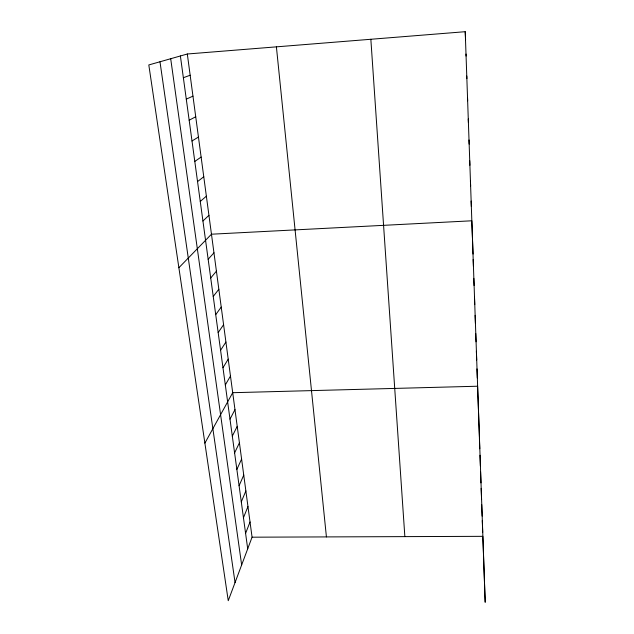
<?xml version="1.0" encoding="UTF-8"?>
<svg xmlns="http://www.w3.org/2000/svg" width="634" height="634" viewBox="0 0 634 634"><rect width="100%" height="100%" fill="white"/><g stroke="black" fill="none" stroke-linecap="round" stroke-linejoin="round"><path stroke-width="0.95" d="M187.315 54.001L252.07 537.188L228.248 600.691L148.808 64.945L187.315 54.001L465.221 31.7L465.594 39.918M245.588 533.384L250.034 521.972M243.456 517.716L247.965 506.558M241.285 501.843L245.873 490.938M239.089 485.755L243.757 475.112M236.862 469.445L241.602 459.071M234.604 452.906L239.422 442.809M232.313 436.137L237.219 426.333M229.991 419.137L234.976 409.627M204.885 443.134L232.71 392.7L477.592 386.225L479.47 438.031M225.316 384.933L230.475 376.033M222.97 367.728L228.216 359.145M220.584 350.285L225.918 342.035M218.167 332.596L223.596 324.679M215.718 314.654L221.234 307.086M213.23 296.458L218.849 289.247M210.71 278.001L216.424 271.154M208.158 259.282L213.959 252.808M178.875 267.73L211.471 234.208L471.815 220.791L473.059 254.068M202.928 221.004L208.943 215.33M200.257 201.446L206.375 196.183M197.546 181.593L203.768 176.759M194.797 161.44L201.129 157.05M191.999 140.986L198.45 137.047M189.162 120.214L195.732 116.751M186.285 99.134L192.966 96.146M183.361 77.72L190.168 75.232M252.07 537.188L482.823 536.332L485.192 602.3L465.221 31.7M159.982 61.767L235.048 582.567M170.697 58.724L241.649 564.973M180.389 55.966L247.704 548.838M276.4 46.853L326.423 536.911M370.85 39.276L404.857 536.618M466.006 54.033L466.085 56.077M466.767 76.025L466.878 78.616M467.527 97.668L467.646 100.798M468.264 118.978L468.407 122.624M469.001 139.963L469.16 144.116M469.723 160.632L469.897 165.268M470.428 180.983L470.626 186.095M471.133 201.041L471.339 206.597M473.17 259.433L473.416 266.28M473.828 278.334L474.089 285.585M474.478 296.966L474.755 304.605M475.12 315.328L475.413 323.348M475.746 333.429L476.055 341.813M476.372 351.276L476.689 360.017M476.982 368.877L477.315 377.951M479.407 438.363L479.779 448.745M479.993 455.26L480.382 465.95M480.58 471.926L480.976 482.902M481.151 488.362L481.555 499.624M481.713 504.569L482.133 516.108M482.276 520.562L482.696 532.362"/></g></svg>
